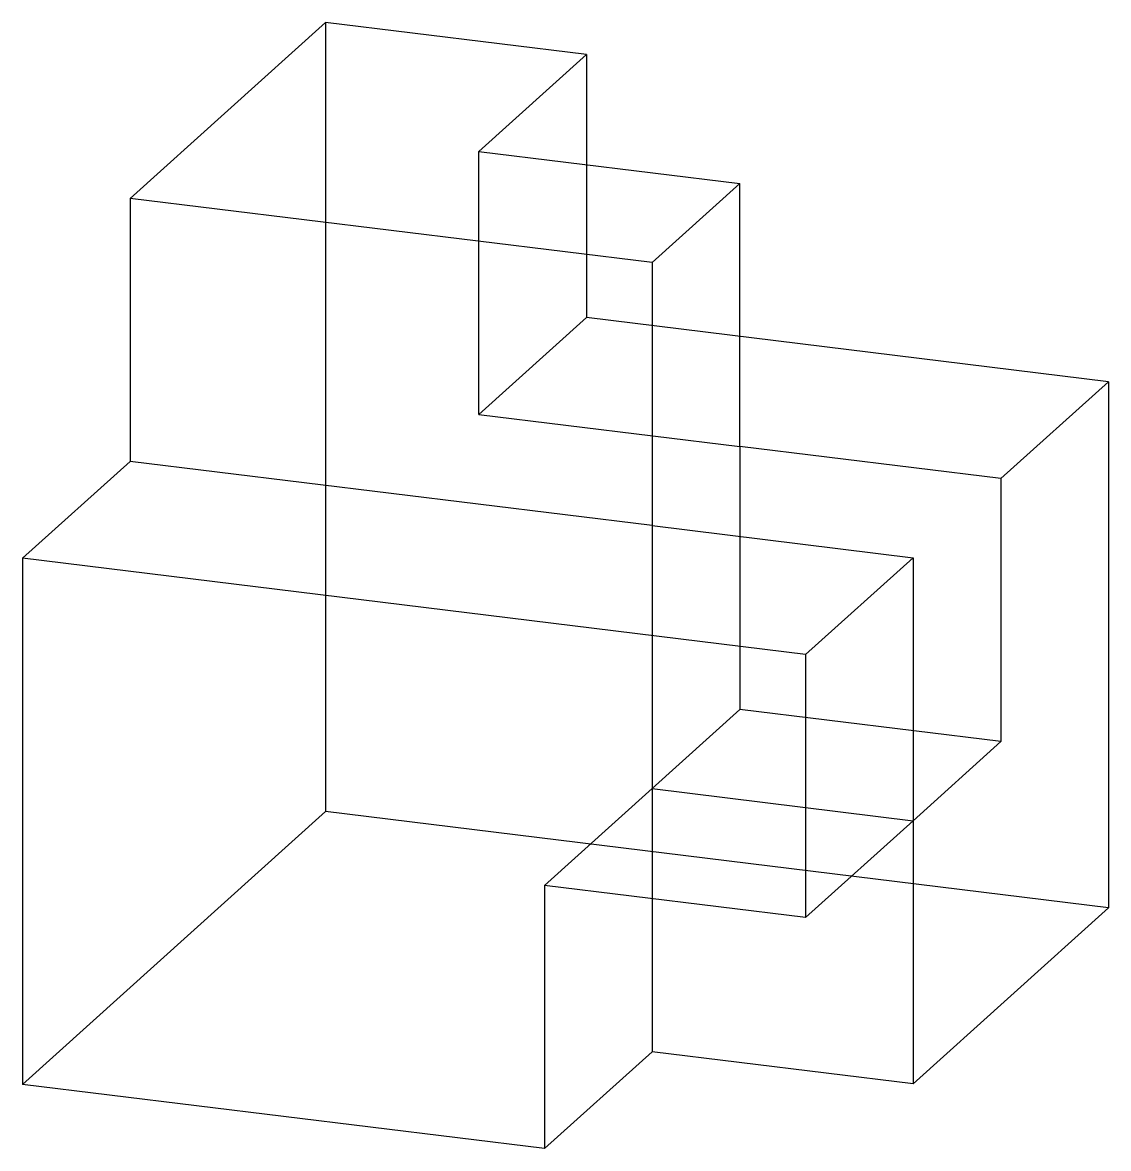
# Model space of a CAD drawing. Extents: x 8.3 to 71.8, y 4.3 to 70.2.
import ezdxf

# ---------------------------------------------------------------- set-up
doc = ezdxf.new("R2010")
doc.units = 0
doc.header["$MEASUREMENT"] = 0
doc.layers.get('0').update_dxf_attribs({"linetype": 'CONTINUOUS'})
for name, color, linetype in [('1', 7, 'CONTINUOUS'), ('RESULTADO', 7, 'CONTINUOUS'), ('TRAZOS', 7, 'CONTINUOUS')]:
    doc.layers.add(name, color=color, linetype=linetype)

msp = doc.modelspace()

# ---------------------------------------------------------------- linework, layer by layer
at = {"color": 7, "linetype": 'CONTINUOUS'}
for p, q in [((50.2455, 30.0206), (45.098, 25.3858)), ((65.5234, 28.144694), (60.3759, 23.5099)), ((45.098, 25.3858), (38.8066, 19.721)), ((60.3759, 23.5099), (54.0845, 17.8451))]:
    msp.add_line(p, q, dxfattribs=at)
at = {"layer": '1', "color": 7, "linetype": 'CONTINUOUS'}
for p, q in [((34.9677, 47.2891), (50.2455, 45.413206)), ((50.2455, 45.413206), (50.2455, 30.0206)), ((45.098, 40.778371), (60.3759, 38.9025)), ((45.098, 40.778371), (45.098, 25.3858)), ((60.3759, 38.9025), (60.3759, 23.5099)), ((45.098, 25.3858), (60.3759, 23.5099))]:
    msp.add_line(p, q, dxfattribs=at)
at = {"layer": 'RESULTADO', "color": 7, "linetype": 'CONTINUOUS'}
for p, q in [((14.5423, 59.9227), (25.9812, 70.2224)), ((41.2591, 68.3465), (25.9812, 70.2224)), ((41.2591, 68.3465), (34.9677, 62.6817)), ((41.2591, 68.3465), (41.2591, 52.9539)), ((34.9677, 62.6817), (50.2455, 60.8058)), ((45.098, 56.171), (50.2455, 60.8058)), ((50.2455, 45.413206), (50.2455, 60.8058)), ((14.5423, 59.9227), (14.5423, 44.5301)), ((45.098, 56.171), (14.5423, 59.9227)), ((45.098, 56.171), (45.098, 40.778371)), ((71.8148, 49.2021), (41.2591, 52.9539)), ((65.5234, 43.5373), (71.8148, 49.2021)), ((71.8148, 49.2021), (71.8148, 18.417)), ((65.5234, 43.5373), (50.2455, 45.413206)), ((8.2509, 38.8653), (14.5423, 44.5301)), ((45.098, 40.778371), (14.5423, 44.5301)), ((65.5234, 43.5373), (65.5234, 28.144694)), ((54.0845, 33.2377), (60.3759, 38.9025)), ((8.2509, 38.8653), (8.2509, 8.0801)), ((54.0845, 33.2377), (8.2509, 38.8653)), ((54.0845, 33.2377), (54.0845, 17.8451)), ((65.5234, 28.144694), (50.2455, 30.0206)), ((45.098, 25.3858), (45.098, 9.9932)), ((60.3759, 23.5099), (60.3759, 8.1173)), ((38.8066, 19.721), (38.8066, 4.3284)), ((54.0845, 17.8451), (38.8066, 19.721)), ((60.3759, 8.1173), (71.8148, 18.417)), ((38.8066, 4.3284), (45.098, 9.9932)), ((60.3759, 8.1173), (45.098, 9.9932)), ((38.8066, 4.3284), (8.2509, 8.0801))]:
    msp.add_line(p, q, dxfattribs=at)
at = {"layer": 'TRAZOS', "color": 7, "linetype": 'CONTINUOUS'}
for p, q in [((25.9812, 70.2224), (25.9812, 24.0446)), ((34.9677, 47.2891), (34.9677, 62.6817)), ((34.9677, 47.2891), (41.2591, 52.9539)), ((8.2509, 8.0801), (25.9812, 24.0446)), ((71.8148, 18.417), (25.9812, 24.0446))]:
    msp.add_line(p, q, dxfattribs=at)

doc.saveas('drawing.dxf')
